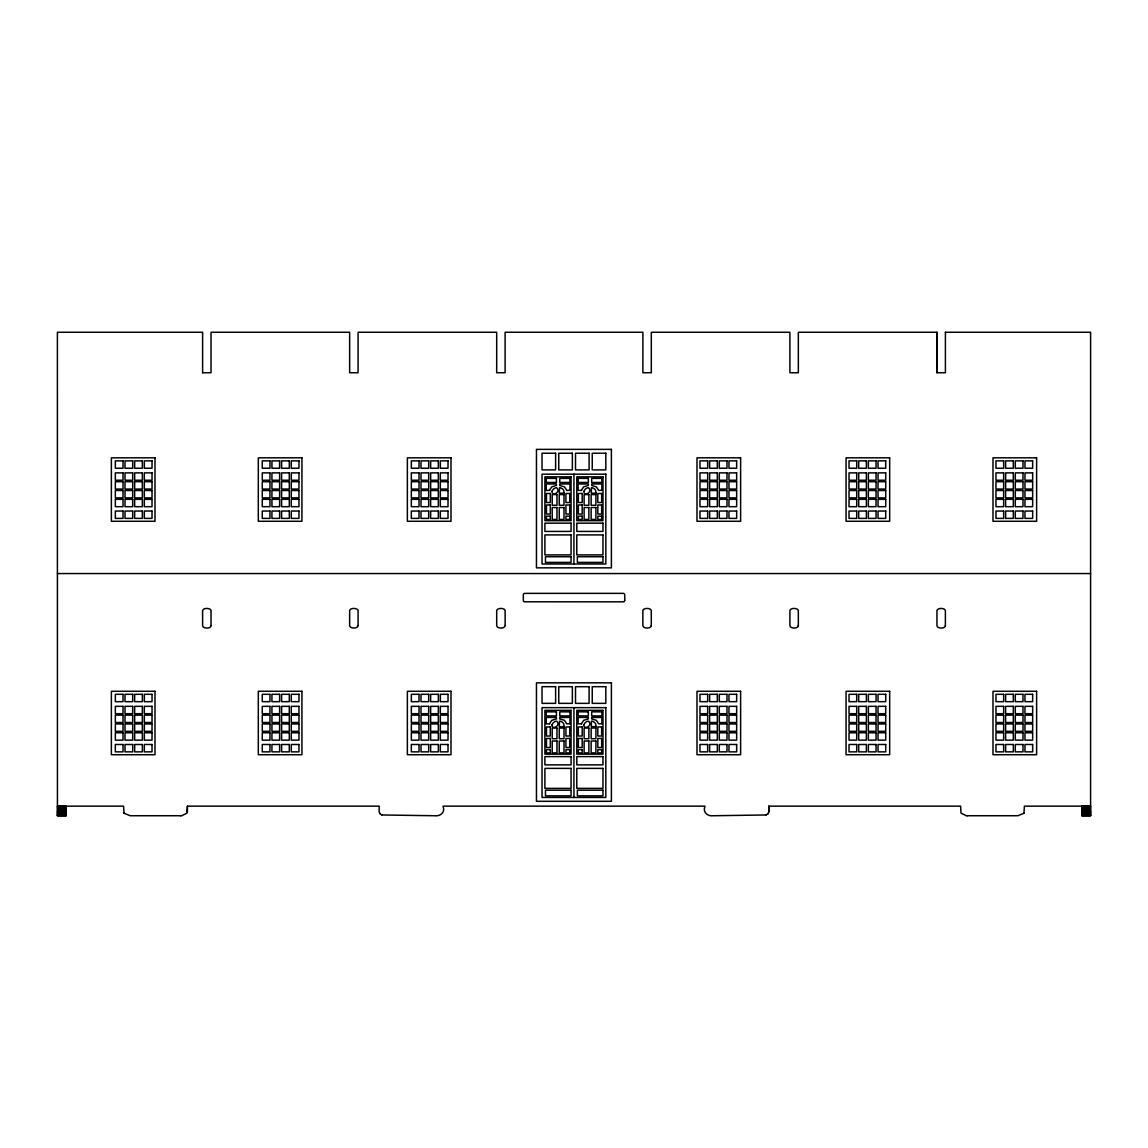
<?xml version="1.0" encoding="UTF-8"?>
<svg xmlns="http://www.w3.org/2000/svg" width="1148" height="1148" viewBox="0 0 1148 1148"><rect width="100%" height="100%" fill="white"/><g stroke="black" fill="none" stroke-linecap="round" stroke-linejoin="round"><path stroke-width="1.5" d="M380.203 813.903L379.156 811.952L379.17 806.154L187.411 806.154L186.952 813.171L181.972 815.597M966.028 815.597L961.034 813.171L960.589 806.154L768.83 806.154L768.844 811.952L767.797 813.903M1023.959 813.272L1024.403 806.154L1090.586 806.154M1023.973 813.272L1017.774 815.726L967.448 815.726M767.811 813.903L766.017 814.965M766.032 814.965L713.224 815.74C707.713 816.572 702.404 812.253 705.001 806.154L442.985 806.154C445.596 812.253 440.272 816.572 434.762 815.74L381.968 814.965M180.537 815.726L181.987 815.597M180.552 815.726L130.212 815.726L124.027 813.272M945.407 332.26L945.407 372.741L936.969 372.741L936.983 332.26L798.334 332.26L798.348 372.741L789.91 372.741L789.91 332.26L651.303 332.26L651.303 372.741L642.88 372.741L642.894 332.26L505.106 332.26L505.106 372.741L496.682 372.741L496.697 332.26L358.076 332.26L358.076 372.741L349.652 372.741L349.652 332.26L211.017 332.26L211.031 372.741L202.593 372.741M945.392 332.26L1090.6 332.26L1090.586 815.726L1081.775 815.74L1081.775 806.154M57.4 573.555L1090.586 573.555M57.4 806.154L123.597 806.154L124.041 813.272M57.429 806.312L66.24 806.312M1081.775 806.312L1090.586 806.312M57.429 806.958L66.24 806.958M1081.775 806.958L1090.586 806.958M57.429 807.862L66.24 807.862M1081.775 807.862L1090.586 807.862M57.429 808.91L66.24 808.91M1081.775 808.91L1090.586 808.91M57.429 809.971L66.24 809.971M1081.775 809.971L1090.586 809.971M57.429 810.919L66.24 810.919M1081.775 810.919L1090.586 810.919M57.429 811.622L66.24 811.622M1081.775 811.622L1090.586 811.622M57.429 811.952L66.24 811.952M1081.775 811.952L1090.586 811.952M57.429 812.554L66.24 812.554M1081.775 812.554L1090.586 812.554M57.429 813.272L66.24 813.272M1081.775 813.272L1090.586 813.272M57.429 813.903L66.24 813.903M1081.775 813.903L1090.586 813.903M57.429 814.477L66.24 814.477M1081.775 814.477L1090.586 814.477M57.429 814.965L66.24 814.965M1081.775 814.965L1090.586 814.965M57.429 815.338L66.24 815.338M1081.775 815.338L1090.586 815.338M57.429 815.597L66.24 815.597M1081.775 815.597L1090.586 815.597M966.013 815.597L967.463 815.726M381.983 814.965L380.189 813.903M936.969 332.26L936.969 372.741M768.83 806.154L768.83 811.952M573.928 474.181L573.928 563.998M573.928 707.642L573.928 797.458M202.608 372.741L202.608 332.26L57.4 332.26L57.429 815.726L66.24 815.74L66.24 806.154M187.411 806.154L187.411 811.808M211.031 625.631C211.117 628.903 202.823 628.86 202.608 625.76L202.608 610.306C203.497 607.751 210.012 607.823 211.031 610.248L211.031 625.631M358.076 625.631C358.047 628.846 349.896 628.803 349.652 625.76L349.652 610.306C350.542 607.751 357.057 607.823 358.076 610.248L358.076 625.631M505.12 625.631C505.12 628.889 496.926 628.86 496.697 625.76L496.697 610.306C497.586 607.751 504.101 607.823 505.12 610.248L505.12 625.631M651.289 625.631C651.289 628.889 643.11 628.86 642.866 625.76L642.866 610.306C643.755 607.751 650.27 607.823 651.289 610.248L651.289 625.631M798.334 625.631C798.348 628.86 790.183 628.817 789.91 625.76L789.91 610.306C790.8 607.751 797.315 607.823 798.334 610.248L798.334 625.631M945.378 625.631C945.392 628.903 937.127 628.831 936.955 625.76L936.955 610.306C937.844 607.751 944.359 607.823 945.378 610.248L945.378 625.631M624.727 600.16L624.727 600.375A1.492 1.492 0 0 1 623.235 601.825L524.564 601.796A1.492 1.492 0 0 1 523.33 600.404L523.33 594.879A1.492 1.492 0 0 1 524.665 593.373L623.35 593.358A1.492 1.492 0 0 1 624.727 594.865L624.727 600.16M569.968 490.268L566.667 490.454A32.087 32.087 0 0 0 566.021 489.177L564.4 486.852L559.794 485.461L559.779 483.982L569.968 483.997L569.968 490.268M569.968 723.728L566.61 723.814A32.087 32.087 0 0 0 566.021 722.623L564.4 720.298L559.794 718.921L559.779 717.443L569.968 717.457L569.968 723.728M601.868 490.268L598.567 490.454A32.087 32.087 0 0 0 597.921 489.177L596.3 486.852L591.694 485.461L591.679 483.982L601.868 483.997L601.868 490.268M601.868 723.728L598.51 723.814A32.087 32.087 0 0 0 597.921 722.623L596.3 720.298L591.694 718.921L591.679 717.443L601.868 717.457L601.868 723.728M551.958 491.387C551.499 497.041 561.602 492.191 556.665 487.699A5.324 5.324 0 0 0 555.302 487.914L553.666 488.876A11.968 11.968 0 0 0 552.547 490.296L551.987 491.315M551.958 724.847C551.499 730.487 561.602 725.651 556.665 721.159A5.324 5.324 0 0 0 555.302 721.375L553.666 722.322A11.968 11.968 0 0 0 552.547 723.757L551.987 724.761M583.858 491.387C583.399 497.041 593.502 492.191 588.58 487.699A5.324 5.324 0 0 0 587.216 487.914L585.566 488.876A11.968 11.968 0 0 0 584.447 490.296L583.887 491.315M583.858 724.847C583.399 730.487 593.502 725.651 588.58 721.159A5.324 5.324 0 0 0 587.216 721.375L585.566 722.322A11.968 11.968 0 0 0 584.447 723.757L583.887 724.761M549.591 490.354L546.247 490.454L546.233 483.997L556.436 483.982L556.436 485.432L551.815 486.852L550.179 489.177A32.087 32.087 0 0 0 549.591 490.354M581.505 490.354L578.147 490.454L578.147 483.997L588.336 483.982L588.336 485.432L583.715 486.852L582.093 489.177A32.087 32.087 0 0 0 581.505 490.354M549.591 723.814L546.247 723.914L546.233 717.457L556.436 717.443L556.436 718.892L551.815 720.298L550.179 722.623A32.087 32.087 0 0 0 549.591 723.814M581.505 723.814L578.147 723.914L578.147 717.457L588.336 717.443L588.336 718.892L583.715 720.298L582.093 722.623A32.087 32.087 0 0 0 581.505 723.814M564.256 493.181L559.248 493.209L559.535 487.699A5.324 5.324 0 0 1 560.898 487.914L562.549 488.876A11.968 11.968 0 0 1 563.668 490.296L564.256 493.181M596.156 493.181L591.292 493.209L591.435 487.699A5.324 5.324 0 0 1 592.799 487.914L594.449 488.876A11.968 11.968 0 0 1 595.568 490.296L596.156 493.181M564.256 726.641L559.248 726.67L559.535 721.159A5.324 5.324 0 0 1 560.898 721.375L562.549 722.322A11.968 11.968 0 0 1 563.668 723.757L564.256 726.641M596.156 726.641L591.292 726.67L591.435 721.159A5.324 5.324 0 0 1 592.799 721.375L594.449 722.322A11.968 11.968 0 0 1 595.568 723.757L596.156 726.641M611.396 449.37L536.46 449.37L536.46 567.844L611.396 567.844L611.396 449.37M555.618 453.23L542.028 453.23L542.028 469.905L555.618 469.905L555.618 453.23M572.35 453.23L558.76 453.23L558.76 469.905L572.35 469.905L572.35 453.23M589.096 453.23L575.507 453.23L575.507 469.905L589.096 469.905L589.096 453.23M605.828 453.23L592.239 453.23L592.239 469.905L605.828 469.905L605.828 453.23M154.994 457.822L111.37 457.822L111.37 521.278L154.994 521.278L154.994 457.822M301.924 457.822L258.314 457.822L258.314 521.278L301.924 521.278L301.924 457.822M450.992 457.822L407.368 457.822L407.368 521.278L450.992 521.278L450.992 457.822M740.618 457.822L696.994 457.822L696.994 521.278L740.618 521.278L740.618 457.822M889.671 457.822L846.062 457.822L846.062 521.278L889.671 521.278L889.671 457.822M1036.615 457.822L992.991 457.822L992.991 521.278L1036.615 521.278L1036.615 457.822M123.023 460.865L115.331 460.865L115.331 468.226L123.023 468.226L123.023 460.865M132.694 460.865L125.003 460.865L125.003 468.226L132.694 468.226L132.694 460.865M142.352 460.865L134.66 460.865L134.66 468.226L142.352 468.226L142.352 460.865M152.024 460.865L144.332 460.865L144.332 468.226L152.024 468.226L152.024 460.865M269.952 460.865L262.261 460.865L262.261 468.226L269.952 468.226L269.952 460.865M279.624 460.865L271.933 460.865L271.933 468.226L279.624 468.226L279.624 460.865M289.296 460.865L281.604 460.865L281.604 468.226L289.296 468.226L289.296 460.865M298.968 460.865L291.276 460.865L291.276 468.226L298.968 468.226L298.968 460.865M419.02 460.865L411.328 460.865L411.328 468.226L419.02 468.226L419.02 460.865M428.692 460.865L421 460.865L421 468.226L428.692 468.226L428.692 460.865M438.349 460.865L430.658 460.865L430.658 468.226L438.349 468.226L438.349 460.865M448.021 460.865L440.33 460.865L440.33 468.226L448.021 468.226L448.021 460.865M707.656 460.865L699.964 460.865L699.964 468.226L707.656 468.226L707.656 460.865M717.328 460.865L709.636 460.865L709.636 468.226L717.328 468.226L717.328 460.865M726.985 460.865L719.294 460.865L719.294 468.226L726.985 468.226L726.985 460.865M736.657 460.865L728.966 460.865L728.966 468.226L736.657 468.226L736.657 460.865M856.709 460.865L849.018 460.865L849.018 468.226L856.709 468.226L856.709 460.865M866.381 460.865L858.69 460.865L858.69 468.226L866.381 468.226L866.381 460.865M876.053 460.865L868.362 460.865L868.362 468.226L876.053 468.226L876.053 460.865M885.725 460.865L878.033 460.865L878.033 468.226L885.725 468.226L885.725 460.865M1003.653 460.865L995.962 460.865L995.962 468.226L1003.653 468.226L1003.653 460.865M1013.325 460.865L1005.634 460.865L1005.634 468.226L1013.325 468.226L1013.325 460.865M1022.983 460.865L1015.291 460.865L1015.291 468.226L1022.983 468.226L1022.983 460.865M1032.655 460.865L1024.963 460.865L1024.963 468.226L1032.655 468.226L1032.655 460.865M123.023 472.876L115.331 472.876L115.331 480.237L123.023 480.237L123.023 472.876M132.694 472.876L125.003 472.876L125.003 480.237L132.694 480.237L132.694 472.876M142.352 472.876L134.66 472.876L134.66 480.237L142.352 480.237L142.352 472.876M152.024 472.876L144.332 472.876L144.332 480.237L152.024 480.237L152.024 472.876M269.952 472.876L262.261 472.876L262.261 480.237L269.952 480.237L269.952 472.876M279.624 472.876L271.933 472.876L271.933 480.237L279.624 480.237L279.624 472.876M289.296 472.876L281.604 472.876L281.604 480.237L289.296 480.237L289.296 472.876M298.968 472.876L291.276 472.876L291.276 480.237L298.968 480.237L298.968 472.876M419.02 472.876L411.328 472.876L411.328 480.237L419.02 480.237L419.02 472.876M428.692 472.876L421 472.876L421 480.237L428.692 480.237L428.692 472.876M438.349 472.876L430.658 472.876L430.658 480.237L438.349 480.237L438.349 472.876M448.021 472.876L440.33 472.876L440.33 480.237L448.021 480.237L448.021 472.876M707.656 472.876L699.964 472.876L699.964 480.237L707.656 480.237L707.656 472.876M717.328 472.876L709.636 472.876L709.636 480.237L717.328 480.237L717.328 472.876M726.985 472.876L719.294 472.876L719.294 480.237L726.985 480.237L726.985 472.876M736.657 472.876L728.966 472.876L728.966 480.237L736.657 480.237L736.657 472.876M856.709 472.876L849.018 472.876L849.018 480.237L856.709 480.237L856.709 472.876M866.381 472.876L858.69 472.876L858.69 480.237L866.381 480.237L866.381 472.876M876.053 472.876L868.362 472.876L868.362 480.237L876.053 480.237L876.053 472.876M885.725 472.876L878.033 472.876L878.033 480.237L885.725 480.237L885.725 472.876M1003.653 472.876L995.962 472.876L995.962 480.237L1003.653 480.237L1003.653 472.876M1013.325 472.876L1005.634 472.876L1005.634 480.237L1013.325 480.237L1013.325 472.876M1022.983 472.876L1015.291 472.876L1015.291 480.237L1022.983 480.237L1022.983 472.876M1032.655 472.876L1024.963 472.876L1024.963 480.237L1032.655 480.237L1032.655 472.876M605.828 474.181L542.028 474.181L542.028 563.998L605.828 563.998L605.828 474.181M571.058 476.851L544.898 476.851L544.898 520.69L571.058 520.69L571.058 476.851M602.973 476.851L576.798 476.851L576.798 520.69L602.973 520.69L602.973 476.851M556.436 478.386L546.233 478.386L546.233 482.447L556.436 482.447L556.436 478.386M569.968 478.386L559.779 478.386L559.779 482.447L569.968 482.447L569.968 478.386M588.336 478.386L578.147 478.386L578.147 482.447L588.336 482.447L588.336 478.386M601.868 478.386L591.679 478.386L591.679 482.447L601.868 482.447L601.868 478.386M123.023 481.701L115.331 481.701L115.331 489.062L123.023 489.062L123.023 481.701M132.694 481.701L125.003 481.701L125.003 489.062L132.694 489.062L132.694 481.701M142.352 481.701L134.66 481.701L134.66 489.062L142.352 489.062L142.352 481.701M152.024 481.701L144.332 481.701L144.332 489.062L152.024 489.062L152.024 481.701M269.952 481.701L262.261 481.701L262.261 489.062L269.952 489.062L269.952 481.701M279.624 481.701L271.933 481.701L271.933 489.062L279.624 489.062L279.624 481.701M289.296 481.701L281.604 481.701L281.604 489.062L289.296 489.062L289.296 481.701M298.968 481.701L291.276 481.701L291.276 489.062L298.968 489.062L298.968 481.701M419.02 481.701L411.328 481.701L411.328 489.062L419.02 489.062L419.02 481.701M428.692 481.701L421 481.701L421 489.062L428.692 489.062L428.692 481.701M438.349 481.701L430.658 481.701L430.658 489.062L438.349 489.062L438.349 481.701M448.021 481.701L440.33 481.701L440.33 489.062L448.021 489.062L448.021 481.701M707.656 481.701L699.964 481.701L699.964 489.062L707.656 489.062L707.656 481.701M717.328 481.701L709.636 481.701L709.636 489.062L717.328 489.062L717.328 481.701M726.985 481.701L719.294 481.701L719.294 489.062L726.985 489.062L726.985 481.701M736.657 481.701L728.966 481.701L728.966 489.062L736.657 489.062L736.657 481.701M856.709 481.701L849.018 481.701L849.018 489.062L856.709 489.062L856.709 481.701M866.381 481.701L858.69 481.701L858.69 489.062L866.381 489.062L866.381 481.701M876.053 481.701L868.362 481.701L868.362 489.062L876.053 489.062L876.053 481.701M885.725 481.701L878.033 481.701L878.033 489.062L885.725 489.062L885.725 481.701M1003.653 481.701L995.962 481.701L995.962 489.062L1003.653 489.062L1003.653 481.701M1013.325 481.701L1005.634 481.701L1005.634 489.062L1013.325 489.062L1013.325 481.701M1022.983 481.701L1015.291 481.701L1015.291 489.062L1022.983 489.062L1022.983 481.701M1032.655 481.701L1024.963 481.701L1024.963 489.062L1032.655 489.062L1032.655 481.701M123.023 490.512L115.331 490.512L115.331 497.873L123.023 497.873L123.023 490.512M132.694 490.512L125.003 490.512L125.003 497.873L132.694 497.873L132.694 490.512M142.352 490.512L134.66 490.512L134.66 497.873L142.352 497.873L142.352 490.512M152.024 490.512L144.332 490.512L144.332 497.873L152.024 497.873L152.024 490.512M269.952 490.512L262.261 490.512L262.261 497.873L269.952 497.873L269.952 490.512M279.624 490.512L271.933 490.512L271.933 497.873L279.624 497.873L279.624 490.512M289.296 490.512L281.604 490.512L281.604 497.873L289.296 497.873L289.296 490.512M298.968 490.512L291.276 490.512L291.276 497.873L298.968 497.873L298.968 490.512M419.02 490.512L411.328 490.512L411.328 497.873L419.02 497.873L419.02 490.512M428.692 490.512L421 490.512L421 497.873L428.692 497.873L428.692 490.512M438.349 490.512L430.658 490.512L430.658 497.873L438.349 497.873L438.349 490.512M448.021 490.512L440.33 490.512L440.33 497.873L448.021 497.873L448.021 490.512M707.656 490.512L699.964 490.512L699.964 497.873L707.656 497.873L707.656 490.512M717.328 490.512L709.636 490.512L709.636 497.873L717.328 497.873L717.328 490.512M726.985 490.512L719.294 490.512L719.294 497.873L726.985 497.873L726.985 490.512M736.657 490.512L728.966 490.512L728.966 497.873L736.657 497.873L736.657 490.512M856.709 490.512L849.018 490.512L849.018 497.873L856.709 497.873L856.709 490.512M866.381 490.512L858.69 490.512L858.69 497.873L866.381 497.873L866.381 490.512M876.053 490.512L868.362 490.512L868.362 497.873L876.053 497.873L876.053 490.512M885.725 490.512L878.033 490.512L878.033 497.873L885.725 497.873L885.725 490.512M1003.653 490.512L995.962 490.512L995.962 497.873L1003.653 497.873L1003.653 490.512M1013.325 490.512L1005.634 490.512L1005.634 497.873L1013.325 497.873L1013.325 490.512M1022.983 490.512L1015.291 490.512L1015.291 497.873L1022.983 497.873L1022.983 490.512M1032.655 490.512L1024.963 490.512L1024.963 497.873L1032.655 497.873L1032.655 490.512M550.294 493.482L546.448 493.482L546.448 502.551L550.294 502.551L550.294 493.482M569.752 493.482L565.921 493.482L565.921 502.551L569.752 502.551L569.752 493.482M582.194 493.482L578.348 493.482L578.348 502.551L582.194 502.551L582.194 493.482M601.652 493.482L597.821 493.482L597.821 502.551L601.652 502.551L601.652 493.482M556.967 494.573L552.217 494.573L552.217 505.264L556.967 505.264L556.967 494.573M563.998 494.573L559.248 494.573L559.248 505.264L563.998 505.264L563.998 494.573M588.867 494.573L584.117 494.573L584.117 505.264L588.867 505.264L588.867 494.573M595.898 494.573L591.148 494.573L591.148 505.264L595.898 505.264L595.898 494.573M123.023 499.323L115.331 499.323L115.331 506.684L123.023 506.684L123.023 499.323M132.694 499.323L125.003 499.323L125.003 506.684L132.694 506.684L132.694 499.323M142.352 499.323L134.66 499.323L134.66 506.684L142.352 506.684L142.352 499.323M152.024 499.323L144.332 499.323L144.332 506.684L152.024 506.684L152.024 499.323M269.952 499.323L262.261 499.323L262.261 506.684L269.952 506.684L269.952 499.323M279.624 499.323L271.933 499.323L271.933 506.684L279.624 506.684L279.624 499.323M289.296 499.323L281.604 499.323L281.604 506.684L289.296 506.684L289.296 499.323M298.968 499.323L291.276 499.323L291.276 506.684L298.968 506.684L298.968 499.323M419.02 499.323L411.328 499.323L411.328 506.684L419.02 506.684L419.02 499.323M428.692 499.323L421 499.323L421 506.684L428.692 506.684L428.692 499.323M438.349 499.323L430.658 499.323L430.658 506.684L438.349 506.684L438.349 499.323M448.021 499.323L440.33 499.323L440.33 506.684L448.021 506.684L448.021 499.323M707.656 499.323L699.964 499.323L699.964 506.684L707.656 506.684L707.656 499.323M717.328 499.323L709.636 499.323L709.636 506.684L717.328 506.684L717.328 499.323M726.985 499.323L719.294 499.323L719.294 506.684L726.985 506.684L726.985 499.323M736.657 499.323L728.966 499.323L728.966 506.684L736.657 506.684L736.657 499.323M856.709 499.323L849.018 499.323L849.018 506.684L856.709 506.684L856.709 499.323M866.381 499.323L858.69 499.323L858.69 506.684L866.381 506.684L866.381 499.323M876.053 499.323L868.362 499.323L868.362 506.684L876.053 506.684L876.053 499.323M885.725 499.323L878.033 499.323L878.033 506.684L885.725 506.684L885.725 499.323M1003.653 499.323L995.962 499.323L995.962 506.684L1003.653 506.684L1003.653 499.323M1013.325 499.323L1005.634 499.323L1005.634 506.684L1013.325 506.684L1013.325 499.323M1022.983 499.323L1015.291 499.323L1015.291 506.684L1022.983 506.684L1022.983 499.323M1032.655 499.323L1024.963 499.323L1024.963 506.684L1032.655 506.684L1032.655 499.323M550.294 504.976L546.448 504.976L546.448 514.046L550.294 514.046L550.294 504.976M569.752 504.976L565.921 504.976L565.921 514.046L569.752 514.046L569.752 504.976M582.194 504.976L578.348 504.976L578.348 514.046L582.194 514.046L582.194 504.976M601.652 504.976L597.821 504.976L597.821 514.046L601.652 514.046L601.652 504.976M556.967 507.545L552.217 507.545L552.217 519.441L556.967 519.441L556.967 507.545M563.998 507.545L559.248 507.545L559.248 519.441L563.998 519.441L563.998 507.545M588.867 507.545L584.117 507.545L584.117 519.441L588.867 519.441L588.867 507.545M595.898 507.545L591.148 507.545L591.148 519.441L595.898 519.441L595.898 507.545M123.023 511.047L115.331 511.047L115.331 518.394L123.023 518.394L123.023 511.047M132.694 511.047L125.003 511.047L125.003 518.394L132.694 518.394L132.694 511.047M142.352 511.047L134.66 511.047L134.66 518.394L142.352 518.394L142.352 511.047M152.024 511.047L144.332 511.047L144.332 518.394L152.024 518.394L152.024 511.047M269.952 511.047L262.261 511.047L262.261 518.394L269.952 518.394L269.952 511.047M279.624 511.047L271.933 511.047L271.933 518.394L279.624 518.394L279.624 511.047M289.296 511.047L281.604 511.047L281.604 518.394L289.296 518.394L289.296 511.047M298.968 511.047L291.276 511.047L291.276 518.394L298.968 518.394L298.968 511.047M419.02 511.047L411.328 511.047L411.328 518.394L419.02 518.394L419.02 511.047M428.692 511.047L421 511.047L421 518.394L428.692 518.394L428.692 511.047M438.349 511.047L430.658 511.047L430.658 518.394L438.349 518.394L438.349 511.047M448.021 511.047L440.33 511.047L440.33 518.394L448.021 518.394L448.021 511.047M707.656 511.047L699.964 511.047L699.964 518.394L707.656 518.394L707.656 511.047M717.328 511.047L709.636 511.047L709.636 518.394L717.328 518.394L717.328 511.047M726.985 511.047L719.294 511.047L719.294 518.394L726.985 518.394L726.985 511.047M736.657 511.047L728.966 511.047L728.966 518.394L736.657 518.394L736.657 511.047M856.709 511.047L849.018 511.047L849.018 518.394L856.709 518.394L856.709 511.047M866.381 511.047L858.69 511.047L858.69 518.394L866.381 518.394L866.381 511.047M876.053 511.047L868.362 511.047L868.362 518.394L876.053 518.394L876.053 511.047M885.725 511.047L878.033 511.047L878.033 518.394L885.725 518.394L885.725 511.047M1003.653 511.047L995.962 511.047L995.962 518.394L1003.653 518.394L1003.653 511.047M1013.325 511.047L1005.634 511.047L1005.634 518.394L1013.325 518.394L1013.325 511.047M1022.983 511.047L1015.291 511.047L1015.291 518.394L1022.983 518.394L1022.983 511.047M1032.655 511.047L1024.963 511.047L1024.963 518.394L1032.655 518.394L1032.655 511.047M550.294 516.155L546.448 516.155L546.448 519.441L550.294 519.441L550.294 516.155M569.752 516.155L565.921 516.155L565.921 519.441L569.752 519.441L569.752 516.155M582.194 516.155L578.348 516.155L578.348 519.441L582.194 519.441L582.194 516.155M601.652 516.155L597.821 516.155L597.821 519.441L601.652 519.441L601.652 516.155M571.058 523.158L544.898 523.158L544.898 531.424L571.058 531.424L571.058 523.158M602.973 523.158L576.798 523.158L576.798 531.424L602.973 531.424L602.973 523.158M571.058 534.911L544.898 534.911L544.898 554.914L571.058 554.914L571.058 534.911M602.973 534.911L576.798 534.911L576.798 554.914L602.973 554.914L602.973 534.911M571.058 556.723L545.458 556.723L545.458 562.391L571.058 562.391L571.058 556.723M602.973 556.723L577.358 556.723L577.358 562.391L602.973 562.391L602.973 556.723M611.396 682.83L536.46 682.83L536.46 801.304L611.396 801.304L611.396 682.83M555.618 686.676L542.028 686.676L542.028 703.365L555.618 703.365L555.618 686.676M572.35 686.676L558.76 686.676L558.76 703.365L572.35 703.365L572.35 686.676M589.096 686.676L575.507 686.676L575.507 703.365L589.096 703.365L589.096 686.676M605.828 686.676L592.239 686.676L592.239 703.365L605.828 703.365L605.828 686.676M154.994 691.283L111.37 691.283L111.37 754.724L154.994 754.724L154.994 691.283M301.924 691.283L258.314 691.283L258.314 754.724L301.924 754.724L301.924 691.283M450.992 691.283L407.368 691.283L407.368 754.724L450.992 754.724L450.992 691.283M740.618 691.283L696.994 691.283L696.994 754.724L740.618 754.724L740.618 691.283M889.671 691.283L846.062 691.283L846.062 754.724L889.671 754.724L889.671 691.283M1036.615 691.283L992.991 691.283L992.991 754.724L1036.615 754.724L1036.615 691.283M123.023 694.31L115.331 694.31L115.331 701.672L123.023 701.672L123.023 694.31M132.694 694.31L125.003 694.31L125.003 701.672L132.694 701.672L132.694 694.31M142.352 694.31L134.66 694.31L134.66 701.672L142.352 701.672L142.352 694.31M152.024 694.31L144.332 694.31L144.332 701.672L152.024 701.672L152.024 694.31M269.952 694.31L262.261 694.31L262.261 701.672L269.952 701.672L269.952 694.31M279.624 694.31L271.933 694.31L271.933 701.672L279.624 701.672L279.624 694.31M289.296 694.31L281.604 694.31L281.604 701.672L289.296 701.672L289.296 694.31M298.968 694.31L291.276 694.31L291.276 701.672L298.968 701.672L298.968 694.31M419.02 694.31L411.328 694.31L411.328 701.672L419.02 701.672L419.02 694.31M428.692 694.31L421 694.31L421 701.672L428.692 701.672L428.692 694.31M438.349 694.31L430.658 694.31L430.658 701.672L438.349 701.672L438.349 694.31M448.021 694.31L440.33 694.31L440.33 701.672L448.021 701.672L448.021 694.31M707.656 694.31L699.964 694.31L699.964 701.672L707.656 701.672L707.656 694.31M717.328 694.31L709.636 694.31L709.636 701.672L717.328 701.672L717.328 694.31M726.985 694.31L719.294 694.31L719.294 701.672L726.985 701.672L726.985 694.31M736.657 694.31L728.966 694.31L728.966 701.672L736.657 701.672L736.657 694.31M856.709 694.31L849.018 694.31L849.018 701.672L856.709 701.672L856.709 694.31M866.381 694.31L858.69 694.31L858.69 701.672L866.381 701.672L866.381 694.31M876.053 694.31L868.362 694.31L868.362 701.672L876.053 701.672L876.053 694.31M885.725 694.31L878.033 694.31L878.033 701.672L885.725 701.672L885.725 694.31M1003.653 694.31L995.962 694.31L995.962 701.672L1003.653 701.672L1003.653 694.31M1013.325 694.31L1005.634 694.31L1005.634 701.672L1013.325 701.672L1013.325 694.31M1022.983 694.31L1015.291 694.31L1015.291 701.672L1022.983 701.672L1022.983 694.31M1032.655 694.31L1024.963 694.31L1024.963 701.672L1032.655 701.672L1032.655 694.31M123.023 706.336L115.331 706.336L115.331 713.697L123.023 713.697L123.023 706.336M132.694 706.336L125.003 706.336L125.003 713.697L132.694 713.697L132.694 706.336M142.352 706.336L134.66 706.336L134.66 713.697L142.352 713.697L142.352 706.336M152.024 706.336L144.332 706.336L144.332 713.697L152.024 713.697L152.024 706.336M269.952 706.336L262.261 706.336L262.261 713.697L269.952 713.697L269.952 706.336M279.624 706.336L271.933 706.336L271.933 713.697L279.624 713.697L279.624 706.336M289.296 706.336L281.604 706.336L281.604 713.697L289.296 713.697L289.296 706.336M298.968 706.336L291.276 706.336L291.276 713.697L298.968 713.697L298.968 706.336M419.02 706.336L411.328 706.336L411.328 713.697L419.02 713.697L419.02 706.336M428.692 706.336L421 706.336L421 713.697L428.692 713.697L428.692 706.336M438.349 706.336L430.658 706.336L430.658 713.697L438.349 713.697L438.349 706.336M448.021 706.336L440.33 706.336L440.33 713.697L448.021 713.697L448.021 706.336M707.656 706.336L699.964 706.336L699.964 713.697L707.656 713.697L707.656 706.336M717.328 706.336L709.636 706.336L709.636 713.697L717.328 713.697L717.328 706.336M726.985 706.336L719.294 706.336L719.294 713.697L726.985 713.697L726.985 706.336M736.657 706.336L728.966 706.336L728.966 713.697L736.657 713.697L736.657 706.336M856.709 706.336L849.018 706.336L849.018 713.697L856.709 713.697L856.709 706.336M866.381 706.336L858.69 706.336L858.69 713.697L866.381 713.697L866.381 706.336M876.053 706.336L868.362 706.336L868.362 713.697L876.053 713.697L876.053 706.336M885.725 706.336L878.033 706.336L878.033 713.697L885.725 713.697L885.725 706.336M1003.653 706.336L995.962 706.336L995.962 713.697L1003.653 713.697L1003.653 706.336M1013.325 706.336L1005.634 706.336L1005.634 713.697L1013.325 713.697L1013.325 706.336M1022.983 706.336L1015.291 706.336L1015.291 713.697L1022.983 713.697L1022.983 706.336M1032.655 706.336L1024.963 706.336L1024.963 713.697L1032.655 713.697L1032.655 706.336M605.828 707.642L542.028 707.642L542.028 797.458L605.828 797.458L605.828 707.642M571.058 710.311L544.898 710.311L544.898 754.15L571.058 754.15L571.058 710.311M602.973 710.311L576.798 710.311L576.798 754.15L602.973 754.15L602.973 710.311M556.436 711.846L546.233 711.846L546.233 715.907L556.436 715.907L556.436 711.846M569.968 711.846L559.779 711.846L559.779 715.907L569.968 715.907L569.968 711.846M588.336 711.846L578.147 711.846L578.147 715.907L588.336 715.907L588.336 711.846M601.868 711.846L591.679 711.846L591.679 715.907L601.868 715.907L601.868 711.846M123.023 715.147L115.331 715.147L115.331 722.508L123.023 722.508L123.023 715.147M132.694 715.147L125.003 715.147L125.003 722.508L132.694 722.508L132.694 715.147M142.352 715.147L134.66 715.147L134.66 722.508L142.352 722.508L142.352 715.147M152.024 715.147L144.332 715.147L144.332 722.508L152.024 722.508L152.024 715.147M269.952 715.147L262.261 715.147L262.261 722.508L269.952 722.508L269.952 715.147M279.624 715.147L271.933 715.147L271.933 722.508L279.624 722.508L279.624 715.147M289.296 715.147L281.604 715.147L281.604 722.508L289.296 722.508L289.296 715.147M298.968 715.147L291.276 715.147L291.276 722.508L298.968 722.508L298.968 715.147M419.02 715.147L411.328 715.147L411.328 722.508L419.02 722.508L419.02 715.147M428.692 715.147L421 715.147L421 722.508L428.692 722.508L428.692 715.147M438.349 715.147L430.658 715.147L430.658 722.508L438.349 722.508L438.349 715.147M448.021 715.147L440.33 715.147L440.33 722.508L448.021 722.508L448.021 715.147M707.656 715.147L699.964 715.147L699.964 722.508L707.656 722.508L707.656 715.147M717.328 715.147L709.636 715.147L709.636 722.508L717.328 722.508L717.328 715.147M726.985 715.147L719.294 715.147L719.294 722.508L726.985 722.508L726.985 715.147M736.657 715.147L728.966 715.147L728.966 722.508L736.657 722.508L736.657 715.147M856.709 715.147L849.018 715.147L849.018 722.508L856.709 722.508L856.709 715.147M866.381 715.147L858.69 715.147L858.69 722.508L866.381 722.508L866.381 715.147M876.053 715.147L868.362 715.147L868.362 722.508L876.053 722.508L876.053 715.147M885.725 715.147L878.033 715.147L878.033 722.508L885.725 722.508L885.725 715.147M1003.653 715.147L995.962 715.147L995.962 722.508L1003.653 722.508L1003.653 715.147M1013.325 715.147L1005.634 715.147L1005.634 722.508L1013.325 722.508L1013.325 715.147M1022.983 715.147L1015.291 715.147L1015.291 722.508L1022.983 722.508L1022.983 715.147M1032.655 715.147L1024.963 715.147L1024.963 722.508L1032.655 722.508L1032.655 715.147M123.023 723.957L115.331 723.957L115.331 731.319L123.023 731.319L123.023 723.957M132.694 723.957L125.003 723.957L125.003 731.319L132.694 731.319L132.694 723.957M142.352 723.957L134.66 723.957L134.66 731.319L142.352 731.319L142.352 723.957M152.024 723.957L144.332 723.957L144.332 731.319L152.024 731.319L152.024 723.957M269.952 723.957L262.261 723.957L262.261 731.319L269.952 731.319L269.952 723.957M279.624 723.957L271.933 723.957L271.933 731.319L279.624 731.319L279.624 723.957M289.296 723.957L281.604 723.957L281.604 731.319L289.296 731.319L289.296 723.957M298.968 723.957L291.276 723.957L291.276 731.319L298.968 731.319L298.968 723.957M419.02 723.957L411.328 723.957L411.328 731.319L419.02 731.319L419.02 723.957M428.692 723.957L421 723.957L421 731.319L428.692 731.319L428.692 723.957M438.349 723.957L430.658 723.957L430.658 731.319L438.349 731.319L438.349 723.957M448.021 723.957L440.33 723.957L440.33 731.319L448.021 731.319L448.021 723.957M707.656 723.957L699.964 723.957L699.964 731.319L707.656 731.319L707.656 723.957M717.328 723.957L709.636 723.957L709.636 731.319L717.328 731.319L717.328 723.957M726.985 723.957L719.294 723.957L719.294 731.319L726.985 731.319L726.985 723.957M736.657 723.957L728.966 723.957L728.966 731.319L736.657 731.319L736.657 723.957M856.709 723.957L849.018 723.957L849.018 731.319L856.709 731.319L856.709 723.957M866.381 723.957L858.69 723.957L858.69 731.319L866.381 731.319L866.381 723.957M876.053 723.957L868.362 723.957L868.362 731.319L876.053 731.319L876.053 723.957M885.725 723.957L878.033 723.957L878.033 731.319L885.725 731.319L885.725 723.957M1003.653 723.957L995.962 723.957L995.962 731.319L1003.653 731.319L1003.653 723.957M1013.325 723.957L1005.634 723.957L1005.634 731.319L1013.325 731.319L1013.325 723.957M1022.983 723.957L1015.291 723.957L1015.291 731.319L1022.983 731.319L1022.983 723.957M1032.655 723.957L1024.963 723.957L1024.963 731.319L1032.655 731.319L1032.655 723.957M550.294 726.942L546.448 726.942L546.448 736.011L550.294 736.011L550.294 726.942M569.752 726.942L565.921 726.942L565.921 736.011L569.752 736.011L569.752 726.942M582.194 726.942L578.348 726.942L578.348 736.011L582.194 736.011L582.194 726.942M601.652 726.942L597.821 726.942L597.821 736.011L601.652 736.011L601.652 726.942M556.967 728.019L552.217 728.019L552.217 738.724L556.967 738.724L556.967 728.019M563.998 728.019L559.248 728.019L559.248 738.724L563.998 738.724L563.998 728.019M588.867 728.019L584.117 728.019L584.117 738.724L588.867 738.724L588.867 728.019M595.898 728.019L591.148 728.019L591.148 738.724L595.898 738.724L595.898 728.019M123.023 732.783L115.331 732.783L115.331 740.144L123.023 740.144L123.023 732.783M132.694 732.783L125.003 732.783L125.003 740.144L132.694 740.144L132.694 732.783M142.352 732.783L134.66 732.783L134.66 740.144L142.352 740.144L142.352 732.783M152.024 732.783L144.332 732.783L144.332 740.144L152.024 740.144L152.024 732.783M269.952 732.783L262.261 732.783L262.261 740.144L269.952 740.144L269.952 732.783M279.624 732.783L271.933 732.783L271.933 740.144L279.624 740.144L279.624 732.783M289.296 732.783L281.604 732.783L281.604 740.144L289.296 740.144L289.296 732.783M298.968 732.783L291.276 732.783L291.276 740.144L298.968 740.144L298.968 732.783M419.02 732.783L411.328 732.783L411.328 740.144L419.02 740.144L419.02 732.783M428.692 732.783L421 732.783L421 740.144L428.692 740.144L428.692 732.783M438.349 732.783L430.658 732.783L430.658 740.144L438.349 740.144L438.349 732.783M448.021 732.783L440.33 732.783L440.33 740.144L448.021 740.144L448.021 732.783M707.656 732.783L699.964 732.783L699.964 740.144L707.656 740.144L707.656 732.783M717.328 732.783L709.636 732.783L709.636 740.144L717.328 740.144L717.328 732.783M726.985 732.783L719.294 732.783L719.294 740.144L726.985 740.144L726.985 732.783M736.657 732.783L728.966 732.783L728.966 740.144L736.657 740.144L736.657 732.783M856.709 732.783L849.018 732.783L849.018 740.144L856.709 740.144L856.709 732.783M866.381 732.783L858.69 732.783L858.69 740.144L866.381 740.144L866.381 732.783M876.053 732.783L868.362 732.783L868.362 740.144L876.053 740.144L876.053 732.783M885.725 732.783L878.033 732.783L878.033 740.144L885.725 740.144L885.725 732.783M1003.653 732.783L995.962 732.783L995.962 740.144L1003.653 740.144L1003.653 732.783M1013.325 732.783L1005.634 732.783L1005.634 740.144L1013.325 740.144L1013.325 732.783M1022.983 732.783L1015.291 732.783L1015.291 740.144L1022.983 740.144L1022.983 732.783M1032.655 732.783L1024.963 732.783L1024.963 740.144L1032.655 740.144L1032.655 732.783M550.294 738.437L546.448 738.437L546.448 747.506L550.294 747.506L550.294 738.437M569.752 738.437L565.921 738.437L565.921 747.506L569.752 747.506L569.752 738.437M582.194 738.437L578.348 738.437L578.348 747.506L582.194 747.506L582.194 738.437M601.652 738.437L597.821 738.437L597.821 747.506L601.652 747.506L601.652 738.437M556.967 740.991L552.217 740.991L552.217 752.901L556.967 752.901L556.967 740.991M563.998 740.991L559.248 740.991L559.248 752.901L563.998 752.901L563.998 740.991M588.867 740.991L584.117 740.991L584.117 752.901L588.867 752.901L588.867 740.991M595.898 740.991L591.148 740.991L591.148 752.901L595.898 752.901L595.898 740.991M123.023 744.492L115.331 744.492L115.331 751.854L123.023 751.854L123.023 744.492M132.694 744.492L125.003 744.492L125.003 751.854L132.694 751.854L132.694 744.492M142.352 744.492L134.66 744.492L134.66 751.854L142.352 751.854L142.352 744.492M152.024 744.492L144.332 744.492L144.332 751.854L152.024 751.854L152.024 744.492M269.952 744.492L262.261 744.492L262.261 751.854L269.952 751.854L269.952 744.492M279.624 744.492L271.933 744.492L271.933 751.854L279.624 751.854L279.624 744.492M289.296 744.492L281.604 744.492L281.604 751.854L289.296 751.854L289.296 744.492M298.968 744.492L291.276 744.492L291.276 751.854L298.968 751.854L298.968 744.492M419.02 744.492L411.328 744.492L411.328 751.854L419.02 751.854L419.02 744.492M428.692 744.492L421 744.492L421 751.854L428.692 751.854L428.692 744.492M438.349 744.492L430.658 744.492L430.658 751.854L438.349 751.854L438.349 744.492M448.021 744.492L440.33 744.492L440.33 751.854L448.021 751.854L448.021 744.492M707.656 744.492L699.964 744.492L699.964 751.854L707.656 751.854L707.656 744.492M717.328 744.492L709.636 744.492L709.636 751.854L717.328 751.854L717.328 744.492M726.985 744.492L719.294 744.492L719.294 751.854L726.985 751.854L726.985 744.492M736.657 744.492L728.966 744.492L728.966 751.854L736.657 751.854L736.657 744.492M856.709 744.492L849.018 744.492L849.018 751.854L856.709 751.854L856.709 744.492M866.381 744.492L858.69 744.492L858.69 751.854L866.381 751.854L866.381 744.492M876.053 744.492L868.362 744.492L868.362 751.854L876.053 751.854L876.053 744.492M885.725 744.492L878.033 744.492L878.033 751.854L885.725 751.854L885.725 744.492M1003.653 744.492L995.962 744.492L995.962 751.854L1003.653 751.854L1003.653 744.492M1013.325 744.492L1005.634 744.492L1005.634 751.854L1013.325 751.854L1013.325 744.492M1022.983 744.492L1015.291 744.492L1015.291 751.854L1022.983 751.854L1022.983 744.492M1032.655 744.492L1024.963 744.492L1024.963 751.854L1032.655 751.854L1032.655 744.492M550.294 749.615L546.448 749.615L546.448 752.901L550.294 752.901L550.294 749.615M569.752 749.615L565.921 749.615L565.921 752.901L569.752 752.901L569.752 749.615M582.194 749.615L578.348 749.615L578.348 752.901L582.194 752.901L582.194 749.615M601.652 749.615L597.821 749.615L597.821 752.901L601.652 752.901L601.652 749.615M571.058 756.604L544.898 756.604L544.898 764.884L571.058 764.884L571.058 756.604M602.973 756.604L576.798 756.604L576.798 764.884L602.973 764.884L602.973 756.604M571.058 768.371L544.898 768.371L544.898 788.36L571.058 788.36L571.058 768.371M602.973 768.371L576.798 768.371L576.798 788.36L602.973 788.36L602.973 768.371M571.058 790.183L545.458 790.183L545.458 795.851L571.058 795.851L571.058 790.183M602.973 790.183L577.358 790.183L577.358 795.851L602.973 795.851L602.973 790.183"/></g></svg>
